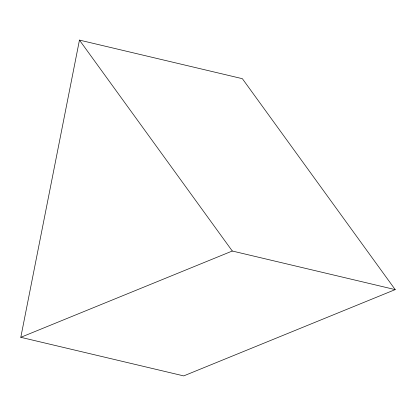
<?xml version="1.0" encoding="UTF-8"?>
<svg xmlns="http://www.w3.org/2000/svg" width="416" height="416" viewBox="0 0 416 416"><rect width="100%" height="100%" fill="white"/><g stroke="black" fill="none" stroke-linecap="round" stroke-linejoin="round"><path stroke-width="0.62" d="M20.8 337.314L79.456 40.097L242.367 78.686L395.2 289.609L183.711 375.903L20.8 337.314L232.289 251.02L395.2 289.609M79.456 40.097L232.289 251.02"/></g></svg>
